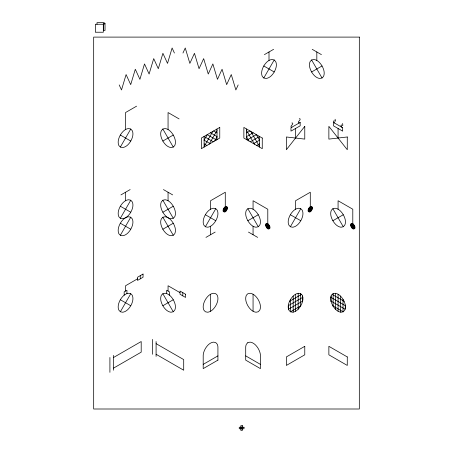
<?xml version="1.0" encoding="UTF-8"?>
<svg xmlns="http://www.w3.org/2000/svg" width="453" height="453" viewBox="0 0 453 453"><rect width="100%" height="100%" fill="white"/><g stroke="black" fill="none" stroke-linecap="round" stroke-linejoin="round"><path stroke-width="0.68" d="M182.955 53.035L185.254 47.99L189.858 63.397L194.456 53.301L199.06 68.709L203.657 58.618L208.261 74.026L212.859 63.93L217.463 79.337L222.066 69.241L226.664 84.649L231.268 74.552L235.866 89.96L238.17 84.915M120.351 147.061L130.758 129.026L128.601 128.561A7.599 7.599 0 0 0 125.555 129.541A11.897 11.897 0 0 0 122.865 131.664A17.973 17.973 0 0 0 118.686 138.907A11.897 11.897 0 0 0 118.193 142.293A8.063 8.063 0 0 0 118.907 145.617L120.351 147.061L122.503 147.525A7.599 7.599 0 0 0 125.555 146.546A11.897 11.897 0 0 0 128.244 144.422A17.973 17.973 0 0 0 132.423 137.185A11.897 11.897 0 0 0 132.916 133.794A7.599 7.599 0 0 0 132.242 130.662L130.758 129.026M120.351 218.255L130.758 200.22L132.242 201.857A7.599 7.599 0 0 1 132.916 204.988A11.897 11.897 0 0 1 132.423 208.374A17.973 17.973 0 0 1 128.244 215.617A11.897 11.897 0 0 1 125.555 217.74A11.897 11.897 0 0 0 122.865 219.858A17.973 17.973 0 0 0 118.686 227.1A11.897 11.897 0 0 0 118.193 230.492A8.063 8.063 0 0 0 118.907 233.816L120.351 235.254L122.503 235.719A7.599 7.599 0 0 0 125.555 234.739A11.897 11.897 0 0 0 128.244 232.616A17.973 17.973 0 0 0 132.423 225.379A11.897 11.897 0 0 0 132.916 221.987A7.599 7.599 0 0 0 132.242 218.856L130.758 217.225L128.601 216.755A7.599 7.599 0 0 0 125.555 217.74A7.599 7.599 0 0 1 122.503 218.72L120.351 218.255L118.907 216.811A8.063 8.063 0 0 1 118.193 213.488A11.897 11.897 0 0 1 118.686 210.101A17.973 17.973 0 0 1 122.865 202.859A11.897 11.897 0 0 1 125.555 200.736A7.599 7.599 0 0 1 128.601 199.756L130.758 200.22M120.351 235.254L130.758 217.225M204.122 140.13L207.31 134.609M204.122 146.506L212.831 131.421M209.15 144.173L217.004 130.566M214.671 140.985L217.004 136.942M120.351 311.76L130.758 293.731L132.197 295.169A8.063 8.063 0 0 1 132.916 298.493A11.897 11.897 0 0 1 132.423 301.885A17.973 17.973 0 0 1 128.244 309.127A11.897 11.897 0 0 1 125.555 311.245A7.599 7.599 0 0 1 122.503 312.225L120.351 311.76L118.867 310.129A7.599 7.599 0 0 1 118.193 306.998A11.897 11.897 0 0 1 118.686 303.606A17.973 17.973 0 0 1 122.865 296.364A11.897 11.897 0 0 1 125.555 294.246A7.599 7.599 0 0 1 128.601 293.267L130.758 293.731M263.799 77.99L274.207 59.96L272.055 59.496A7.599 7.599 0 0 0 269.003 60.476A11.897 11.897 0 0 0 266.313 62.599A17.973 17.973 0 0 0 262.134 69.836A11.897 11.897 0 0 0 261.641 73.227A8.063 8.063 0 0 0 262.361 76.551L263.799 77.99L265.956 78.46A7.599 7.599 0 0 0 269.003 77.474A11.897 11.897 0 0 0 271.692 75.357A17.973 17.973 0 0 0 275.871 68.114A11.897 11.897 0 0 0 276.364 64.728A7.599 7.599 0 0 0 275.69 61.597L274.207 59.96M205.356 226.755L215.77 208.72L217.208 210.164A8.063 8.063 0 0 1 217.921 213.488A11.897 11.897 0 0 1 217.429 216.879A17.973 17.973 0 0 1 213.25 224.116A11.897 11.897 0 0 1 210.56 226.24A7.599 7.599 0 0 1 207.514 227.219L205.356 226.755L203.873 225.118A7.599 7.599 0 0 1 203.199 221.987A11.897 11.897 0 0 1 203.691 218.601A17.973 17.973 0 0 1 207.87 211.358A11.897 11.897 0 0 1 210.56 209.235A7.599 7.599 0 0 1 213.612 208.255L215.77 208.72M290.362 226.755L300.775 208.72L302.213 210.164A8.063 8.063 0 0 1 302.932 213.488A11.897 11.897 0 0 1 302.44 216.879A17.973 17.973 0 0 1 298.255 224.116A11.897 11.897 0 0 1 295.566 226.24A7.599 7.599 0 0 1 292.519 227.219L290.362 226.755L288.884 225.118A7.599 7.599 0 0 1 288.204 221.987A11.897 11.897 0 0 1 288.697 218.601A17.973 17.973 0 0 1 292.881 211.358A11.897 11.897 0 0 1 295.566 209.235A7.599 7.599 0 0 1 298.618 208.255L300.775 208.72M162.854 129.026L161.37 130.662A7.599 7.599 0 0 0 160.696 133.794A11.897 11.897 0 0 0 161.189 137.185A17.973 17.973 0 0 0 165.368 144.422A11.897 11.897 0 0 0 168.057 146.546A7.599 7.599 0 0 0 171.109 147.525L173.261 147.061L174.705 145.617A8.063 8.063 0 0 0 175.419 142.293A11.897 11.897 0 0 0 174.926 138.907A17.973 17.973 0 0 0 170.747 131.664A11.897 11.897 0 0 0 168.057 129.541A7.599 7.599 0 0 0 165.011 128.561L162.854 129.026L173.261 147.061M162.854 200.22L161.37 201.857A7.599 7.599 0 0 0 160.696 204.988A11.897 11.897 0 0 0 161.189 208.374A17.973 17.973 0 0 0 165.368 215.617A11.897 11.897 0 0 0 168.057 217.74A11.897 11.897 0 0 1 170.747 219.858A17.973 17.973 0 0 1 174.926 227.1A11.897 11.897 0 0 1 175.419 230.492A8.063 8.063 0 0 1 174.705 233.816L173.261 235.254L171.109 235.719A7.599 7.599 0 0 1 168.057 234.739A11.897 11.897 0 0 1 165.368 232.616A17.973 17.973 0 0 1 161.189 225.379A11.897 11.897 0 0 1 160.696 221.987A7.599 7.599 0 0 1 161.37 218.856L162.854 217.225L165.011 216.755A7.599 7.599 0 0 1 168.057 217.74A7.599 7.599 0 0 0 171.109 218.72L173.261 218.255L174.705 216.811A8.063 8.063 0 0 0 175.419 213.488A11.897 11.897 0 0 0 174.926 210.101A17.973 17.973 0 0 0 170.747 202.859A11.897 11.897 0 0 0 168.057 200.736A7.599 7.599 0 0 0 165.011 199.756L162.854 200.22L173.261 218.255M311.613 59.96L310.135 61.597A7.599 7.599 0 0 0 309.456 64.728A11.897 11.897 0 0 0 309.948 68.114A17.973 17.973 0 0 0 314.133 75.357A11.897 11.897 0 0 0 316.823 77.474A7.599 7.599 0 0 0 319.869 78.46L322.026 77.99L323.465 76.551A8.063 8.063 0 0 0 324.184 73.227A11.897 11.897 0 0 0 323.691 69.836A17.973 17.973 0 0 0 319.507 62.599A11.897 11.897 0 0 0 316.823 60.476A7.599 7.599 0 0 0 313.77 59.496L311.613 59.96L322.026 77.99M173.261 311.76L174.745 310.129A7.599 7.599 0 0 0 175.419 306.998A11.897 11.897 0 0 0 174.926 303.606A17.973 17.973 0 0 0 170.747 296.364A11.897 11.897 0 0 0 168.057 294.246A7.599 7.599 0 0 0 165.011 293.267L162.854 293.731L161.415 295.169A8.063 8.063 0 0 0 160.696 298.493A11.897 11.897 0 0 0 161.189 301.885A17.973 17.973 0 0 0 165.368 309.127A11.897 11.897 0 0 0 168.057 311.245A7.599 7.599 0 0 0 171.109 312.225L173.261 311.76L162.854 293.731M258.272 226.755L259.75 225.118A7.599 7.599 0 0 0 260.424 221.987A11.897 11.897 0 0 0 259.931 218.601A17.973 17.973 0 0 0 255.752 211.358A11.897 11.897 0 0 0 253.063 209.235A7.599 7.599 0 0 0 250.016 208.255L247.859 208.72L246.421 210.164A8.063 8.063 0 0 0 245.702 213.488A11.897 11.897 0 0 0 246.194 216.879A17.973 17.973 0 0 0 250.379 224.116A11.897 11.897 0 0 0 253.063 226.24A7.599 7.599 0 0 0 256.115 227.219L258.272 226.755L247.859 208.72M343.278 226.755L344.756 225.118A7.599 7.599 0 0 0 345.435 221.987A11.897 11.897 0 0 0 344.943 218.601A17.973 17.973 0 0 0 340.758 211.358A11.897 11.897 0 0 0 338.074 209.235A7.599 7.599 0 0 0 335.022 208.255L332.864 208.72L331.426 210.164A8.063 8.063 0 0 0 330.713 213.488A11.897 11.897 0 0 0 331.205 216.879A17.973 17.973 0 0 0 335.384 224.116A11.897 11.897 0 0 0 338.074 226.24A7.599 7.599 0 0 0 341.12 227.219L343.278 226.755L332.864 208.72M136.596 106.166L125.555 112.542L125.555 129.541M264.405 54.632L273.606 49.32M162.854 141.047L173.261 135.039M311.613 71.982L322.026 65.968M120.951 194.892L130.153 189.581M246.625 132.905L249.994 130.957M246.625 136.585L253.182 132.797M247.168 139.954L256.37 134.637M250.356 141.795L259.507 136.512M253.544 143.635L259.507 140.192M256.732 145.475L259.507 143.873M162.854 212.242L173.261 206.234M162.854 229.246L173.261 223.233M205.962 237.395L215.164 232.083M137.519 278.838L125.555 285.741L125.555 291.058M247.859 220.741L258.272 214.733M162.854 305.752L173.261 299.739M332.864 220.741L343.278 214.733M113.59 357.468L141.2 341.528L141.2 352.157L113.59 368.096M289.575 301.268L301.455 294.41M288.278 305.696L302.842 297.293M288.544 309.229L302.644 301.086M290.481 311.789L300.69 305.894M203.199 364.376L217.921 355.877M299.252 118.703L300.084 118.845C300.673 120.589 297.802 121.093 298.419 122.842L299.252 122.956M291.885 122.956L292.723 123.097C293.312 124.835 290.441 125.339 291.058 127.089L291.885 127.208M240.843 427.162L242.406 427.162M240.843 428.855L242.406 428.855M312.219 49.32L321.42 54.632M263.799 65.968L274.207 71.982M213.629 130.957L217.004 132.905M210.441 132.797L217.004 136.585M207.253 134.637L216.455 139.954M179.099 118.918L168.057 112.542L168.057 129.541M204.122 136.512L213.272 141.795M204.122 140.192L210.084 143.635M204.122 143.873L206.896 145.475M290.362 214.733L300.775 220.741M120.351 135.039L130.758 141.047M248.465 232.083L257.666 237.395M163.459 189.581L172.661 194.892M205.356 214.733L215.77 220.741M332.185 294.41L344.065 301.268M330.798 297.293L345.362 305.696M330.996 301.086L345.101 309.229M332.949 305.894L343.159 311.789M120.351 206.234L130.758 212.242M120.351 223.233L130.758 229.246M180.022 292.649L168.057 285.741L168.057 291.058M245.702 355.877L260.424 364.376M120.351 299.739L130.758 305.752M156.092 343.657L183.703 359.591L183.703 370.22L156.092 354.28M341.755 127.208L340.832 125.611L341.369 124.96L342.491 125.475L342.927 125.204L342.423 123.488M334.393 122.956L333.47 121.364L334.008 120.708L335.129 121.223L335.565 120.957L335.061 119.235M256.319 134.609L259.507 140.13M250.798 131.421L259.507 146.506M246.625 130.566L254.478 144.173M246.625 136.942L248.957 140.985M162.854 217.225L173.261 235.254M174.411 53.035L172.112 47.99L167.514 63.397L162.91 53.301L158.307 68.709L153.709 58.618L149.105 74.026L144.507 63.93L139.903 79.337L135.305 69.241L130.702 84.649L126.098 74.552L121.5 89.96L119.201 84.915M352.796 226.24L352.796 209.235L338.074 200.736L338.074 209.235M345.271 305.05L345.271 308.55M343.017 299.303L343.017 311.817M340.452 296.052L340.452 312.128M338.074 128.482L338.074 138.046M338.074 294.246L338.074 311.245A7.599 7.599 0 0 0 341.12 312.225L343.278 311.76L344.756 310.129A7.599 7.599 0 0 0 345.435 306.998A11.897 11.897 0 0 0 344.943 303.606A17.973 17.973 0 0 0 340.758 296.364A11.897 11.897 0 0 0 338.074 294.246A7.599 7.599 0 0 0 335.022 293.267L332.864 293.731L331.426 295.169A8.063 8.063 0 0 0 330.713 298.493A11.897 11.897 0 0 0 331.205 301.885A17.973 17.973 0 0 0 335.384 309.127A11.897 11.897 0 0 0 338.074 311.245M335.475 293.323L335.475 309.218M333.142 293.669L333.142 306.211M331.12 295.962L331.12 301.585M316.823 51.976L316.823 60.476M310.294 209.235L310.294 192.236L295.566 200.736L295.566 209.235M302.525 295.962L302.525 301.585M300.498 293.669L300.498 306.211M298.165 293.323L298.165 309.218M295.566 128.482L295.566 138.046M295.566 294.246L295.566 311.245A7.599 7.599 0 0 1 292.519 312.225L290.362 311.76L288.884 310.129A7.599 7.599 0 0 1 288.204 306.998A11.897 11.897 0 0 1 288.697 303.606A17.973 17.973 0 0 1 292.881 296.364A11.897 11.897 0 0 1 295.566 294.246A7.599 7.599 0 0 1 298.618 293.267L300.775 293.731L302.213 295.169A8.063 8.063 0 0 1 302.932 298.493A11.897 11.897 0 0 1 302.44 301.885A17.973 17.973 0 0 1 298.255 309.127A11.897 11.897 0 0 1 295.566 311.245M293.187 296.052L293.187 312.128M290.622 299.303L290.622 311.817M288.368 305.05L288.368 308.55M269.003 51.976L269.003 60.476M267.791 226.24L267.791 209.235L253.063 200.736L253.063 209.235M259.507 136.449L259.507 147.078M253.063 226.24L253.063 234.739M253.063 294.246L253.063 311.245A7.599 7.599 0 0 0 256.115 312.225L258.272 311.76L259.75 310.129A7.599 7.599 0 0 0 260.424 306.998A11.897 11.897 0 0 0 259.931 303.606A17.973 17.973 0 0 0 255.752 296.364A11.897 11.897 0 0 0 253.063 294.246A7.599 7.599 0 0 0 250.016 293.267L247.859 293.731L246.421 295.169A8.063 8.063 0 0 0 245.702 298.493A11.897 11.897 0 0 0 246.194 301.885A17.973 17.973 0 0 0 250.379 309.127A11.897 11.897 0 0 0 253.063 311.245M246.625 129.014L246.625 139.637M242.434 427.258L242.434 428.759M225.283 209.235L225.283 192.236L210.56 200.736L210.56 209.235M217.004 129.014L217.004 139.637M210.56 226.24L210.56 234.739M210.56 294.246L210.56 311.245A7.599 7.599 0 0 1 207.514 312.225L205.356 311.76L203.873 310.129A7.599 7.599 0 0 1 203.199 306.998A11.897 11.897 0 0 1 203.691 303.606A17.973 17.973 0 0 1 207.87 296.364A11.897 11.897 0 0 1 210.56 294.246A7.599 7.599 0 0 1 213.612 293.267L215.77 293.731L217.208 295.169A8.063 8.063 0 0 1 217.921 298.493A11.897 11.897 0 0 1 217.429 301.885A17.973 17.973 0 0 1 213.25 309.127A11.897 11.897 0 0 1 210.56 311.245M204.122 136.449L204.122 147.078M182.78 292.649L182.78 295.837M169.439 295.175L169.439 291.851L166.676 290.26L166.676 293.623M168.057 192.236L168.057 200.736M156.092 341.528L156.092 356.403M152.412 339.405L152.412 354.28M140.277 275.651L140.277 278.838M126.936 293.623L126.936 290.26L124.173 291.851L124.173 295.175M125.555 192.236L125.555 200.736M113.59 355.345L113.59 370.22M109.909 357.468L109.909 372.343M103.312 24.264L103.312 32.231L95.34 32.231L95.34 24.264L104.235 24.241L104.235 22.65L97.01 22.65L97.01 24.241M224.597 209.326C225.39 212.684 227.168 205.628 224.597 209.326M224.943 209.28C225.345 210.696 226.024 207.644 224.943 209.28M309.603 209.326C310.396 212.684 312.174 205.628 309.603 209.326M309.948 209.28C310.35 210.696 311.03 207.644 309.948 209.28M267.117 225.503C267.276 229.014 269.875 225.288 267.117 225.503M267.451 225.871C267.53 227.627 268.833 225.764 267.451 225.871M352.128 225.503C352.287 229.014 354.88 225.288 352.128 225.503M352.462 225.871C352.542 227.627 353.838 225.764 352.462 225.871M223.725 208.335L223.221 209.496A3.567 3.567 0 0 0 223.074 210.515A2.418 2.418 0 0 0 223.289 211.511L224.371 212.083A2.276 2.276 0 0 0 225.283 211.789A3.567 3.567 0 0 0 226.092 211.149L227.344 208.98A3.567 3.567 0 0 0 227.491 207.961A2.276 2.276 0 0 0 227.293 207.021L226.2 206.392A2.276 2.276 0 0 0 225.283 206.687A3.567 3.567 0 0 0 224.478 207.321L223.725 208.335M223.986 208.488L223.567 209.45A2.973 2.973 0 0 0 223.442 210.3A2.016 2.016 0 0 0 223.623 211.132L224.524 211.608A1.897 1.897 0 0 0 225.283 211.364A2.973 2.973 0 0 0 225.956 210.832L227.004 209.02A2.973 2.973 0 0 0 227.123 208.176A1.897 1.897 0 0 0 226.959 207.395L226.047 206.868A1.897 1.897 0 0 0 225.283 207.112A2.973 2.973 0 0 0 224.614 207.644L223.986 208.488M224.246 208.635L223.912 209.411A2.378 2.378 0 0 0 223.81 210.09A1.614 1.614 0 0 0 223.958 210.753L224.677 211.132A1.518 1.518 0 0 0 225.283 210.939A2.378 2.378 0 0 0 225.821 210.515L226.659 209.065A2.378 2.378 0 0 0 226.755 208.386A1.518 1.518 0 0 0 226.625 207.763L225.894 207.344A1.518 1.518 0 0 0 225.283 207.536A2.378 2.378 0 0 0 224.745 207.961L224.246 208.635M224.507 208.788L224.252 209.365A1.784 1.784 0 0 0 224.178 209.875A1.212 1.212 0 0 0 224.286 210.373L224.83 210.662A1.138 1.138 0 0 0 225.283 210.515A1.784 1.784 0 0 0 225.69 210.192L226.313 209.11A1.784 1.784 0 0 0 226.387 208.601A1.138 1.138 0 0 0 226.29 208.131L225.741 207.814A1.138 1.138 0 0 0 225.283 207.961A1.784 1.784 0 0 0 224.881 208.278L224.507 208.788M308.731 208.335L308.233 209.496A3.567 3.567 0 0 0 308.085 210.515A2.418 2.418 0 0 0 308.3 211.511L309.376 212.083A2.276 2.276 0 0 0 310.294 211.789A3.567 3.567 0 0 0 311.098 211.149L312.355 208.98A3.567 3.567 0 0 0 312.502 207.961A2.276 2.276 0 0 0 312.298 207.021L311.205 206.392A2.276 2.276 0 0 0 310.294 206.687A3.567 3.567 0 0 0 309.484 207.321L308.731 208.335M308.991 208.488L308.572 209.45A2.973 2.973 0 0 0 308.453 210.3A2.016 2.016 0 0 0 308.629 211.132L309.529 211.608A1.897 1.897 0 0 0 310.294 211.364A2.973 2.973 0 0 0 310.962 210.832L312.009 209.02A2.973 2.973 0 0 0 312.134 208.176A1.897 1.897 0 0 0 311.964 207.395L311.052 206.868A1.897 1.897 0 0 0 310.294 207.112A2.973 2.973 0 0 0 309.62 207.644L308.991 208.488M309.252 208.635L308.918 209.411A2.378 2.378 0 0 0 308.821 210.09A1.614 1.614 0 0 0 308.963 210.753L309.682 211.132A1.518 1.518 0 0 0 310.294 210.939A2.378 2.378 0 0 0 310.832 210.515L311.664 209.065A2.378 2.378 0 0 0 311.766 208.386A1.518 1.518 0 0 0 311.63 207.763L310.9 207.344A1.518 1.518 0 0 0 310.294 207.536A2.378 2.378 0 0 0 309.756 207.961L309.252 208.635M309.512 208.788L309.263 209.365A1.784 1.784 0 0 0 309.189 209.875A1.212 1.212 0 0 0 309.297 210.373L309.835 210.662A1.138 1.138 0 0 0 310.294 210.515A1.784 1.784 0 0 0 310.696 210.192L311.324 209.11A1.784 1.784 0 0 0 311.398 208.601A1.138 1.138 0 0 0 311.296 208.131L310.747 207.814A1.138 1.138 0 0 0 310.294 207.961A1.784 1.784 0 0 0 309.886 208.278L309.512 208.788M304.773 126.353L286.364 149.733L286.364 136.982L304.773 139.105L304.773 126.353M266.228 223.533L265.781 224.025A2.276 2.276 0 0 0 265.583 224.965A3.567 3.567 0 0 0 265.73 225.979L266.981 228.153A3.567 3.567 0 0 0 267.791 228.788A2.276 2.276 0 0 0 268.703 229.082L269.784 228.51A2.418 2.418 0 0 0 269.999 227.514A3.567 3.567 0 0 0 269.846 226.5L268.595 224.326A3.567 3.567 0 0 0 267.791 223.691A2.276 2.276 0 0 0 266.874 223.397L266.228 223.533M266.489 223.986L266.115 224.394A1.897 1.897 0 0 0 265.951 225.175A2.973 2.973 0 0 0 266.07 226.024L267.117 227.836A2.973 2.973 0 0 0 267.791 228.363A1.897 1.897 0 0 0 268.55 228.612L269.45 228.131A2.016 2.016 0 0 0 269.631 227.304A2.973 2.973 0 0 0 269.507 226.455L268.459 224.643A2.973 2.973 0 0 0 267.791 224.116A1.897 1.897 0 0 0 267.027 223.867L266.489 223.986M266.749 224.433L266.449 224.762A1.518 1.518 0 0 0 266.319 225.39A2.378 2.378 0 0 0 266.415 226.064L267.253 227.514A2.378 2.378 0 0 0 267.791 227.938A1.518 1.518 0 0 0 268.397 228.136L269.116 227.751A1.614 1.614 0 0 0 269.263 227.089A2.378 2.378 0 0 0 269.161 226.409L268.323 224.965A2.378 2.378 0 0 0 267.791 224.541A1.518 1.518 0 0 0 267.179 224.343L266.749 224.433M267.01 224.886L266.783 225.13A1.138 1.138 0 0 0 266.687 225.6A1.784 1.784 0 0 0 266.76 226.109L267.383 227.196A1.784 1.784 0 0 0 267.791 227.514A1.138 1.138 0 0 0 268.244 227.661L268.788 227.378A1.212 1.212 0 0 0 268.895 226.874A1.784 1.784 0 0 0 268.816 226.37L268.193 225.283A1.784 1.784 0 0 0 267.791 224.965A1.138 1.138 0 0 0 267.332 224.818L267.01 224.886M351.234 223.533L350.792 224.025A2.276 2.276 0 0 0 350.588 224.965A3.567 3.567 0 0 0 350.735 225.979L351.987 228.153A3.567 3.567 0 0 0 352.796 228.788A2.276 2.276 0 0 0 353.708 229.082L354.79 228.51A2.418 2.418 0 0 0 355.005 227.514A3.567 3.567 0 0 0 354.858 226.5L353.6 224.326A3.567 3.567 0 0 0 352.796 223.691A2.276 2.276 0 0 0 351.879 223.397L351.234 223.533M351.494 223.986L351.126 224.394A1.897 1.897 0 0 0 350.956 225.175A2.973 2.973 0 0 0 351.081 226.024L352.123 227.836A2.973 2.973 0 0 0 352.796 228.363A1.897 1.897 0 0 0 353.555 228.612L354.456 228.131A2.016 2.016 0 0 0 354.637 227.304A2.973 2.973 0 0 0 354.512 226.455L353.47 224.643A2.973 2.973 0 0 0 352.796 224.116A1.897 1.897 0 0 0 352.032 223.867L351.494 223.986M351.755 224.433L351.46 224.762A1.518 1.518 0 0 0 351.324 225.39A2.378 2.378 0 0 0 351.42 226.064L352.258 227.514A2.378 2.378 0 0 0 352.796 227.938A1.518 1.518 0 0 0 353.408 228.136L354.127 227.751A1.614 1.614 0 0 0 354.269 227.089A2.378 2.378 0 0 0 354.167 226.409L353.334 224.965A2.378 2.378 0 0 0 352.796 224.541A1.518 1.518 0 0 0 352.185 224.343L351.755 224.433M352.015 224.886L351.794 225.13A1.138 1.138 0 0 0 351.692 225.6A1.784 1.784 0 0 0 351.766 226.109L352.394 227.196A1.784 1.784 0 0 0 352.796 227.514A1.138 1.138 0 0 0 353.255 227.661L353.793 227.378A1.212 1.212 0 0 0 353.901 226.874A1.784 1.784 0 0 0 353.827 226.37L353.198 225.283A1.784 1.784 0 0 0 352.796 224.965A1.138 1.138 0 0 0 352.338 224.818L352.015 224.886M247.859 342.61L246.381 344.24A7.599 7.599 0 0 0 245.702 347.372L245.702 360.124L260.424 368.623L260.424 355.877A11.897 11.897 0 0 0 259.931 352.485A17.973 17.973 0 0 0 255.752 345.243A11.897 11.897 0 0 0 253.063 343.125A7.599 7.599 0 0 0 250.016 342.145L247.859 342.61M219.762 127.418L201.359 138.046L201.359 148.669L219.762 138.046L219.762 127.418M300.169 122.423L290.968 127.735L290.968 131.138L300.169 125.826L300.169 122.423M143.04 274.054L137.519 277.242L137.519 280.43L143.04 277.242L143.04 274.054M217.921 360.124L203.199 368.623L203.199 355.877A11.897 11.897 0 0 1 203.691 352.485A17.973 17.973 0 0 1 207.87 345.243A11.897 11.897 0 0 1 210.56 343.125A7.599 7.599 0 0 1 213.612 342.145L215.77 342.61L217.247 344.24A7.599 7.599 0 0 1 217.921 347.372L217.921 360.124M304.773 346.313L286.364 356.936L286.364 365.435L304.773 354.812L304.773 346.313M347.275 136.982L328.867 139.105L328.867 126.353L347.275 149.733L347.275 136.982M105.028 23.448L103.437 23.448L103.437 30.425L105.028 30.425L105.028 23.448M359.325 37.101L93.675 37.101L93.675 409.002L359.325 409.002L359.325 37.101M242.406 425.667L240.843 425.667L240.843 430.35L242.406 430.35L242.406 425.667M244.003 427.258L239.246 427.258L239.246 428.759L244.003 428.759L244.003 427.258M342.672 127.735L333.47 122.423L333.47 125.826L342.672 131.138L342.672 127.735M262.264 138.046L243.861 127.418L243.861 138.046L262.264 148.669L262.264 138.046M347.275 356.936L328.867 346.313L328.867 354.812L347.275 365.435L347.275 356.936M185.543 294.246L180.022 291.058L180.022 294.246L185.543 297.434L185.543 294.246"/></g></svg>
